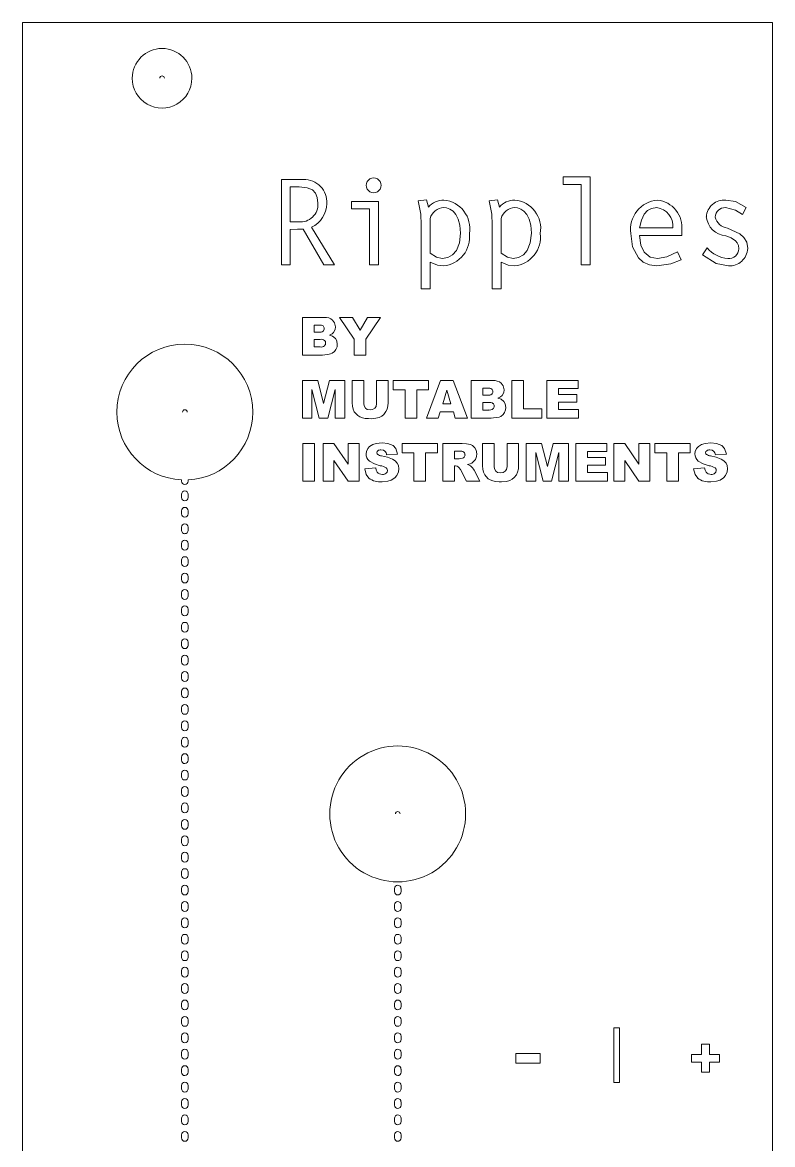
# Model space of a CAD drawing. Header units: millimetres. Extents: x 85 to 125, y -208 to -80.
# Drawn here: x 84.8 to 125.1, y -140.1 to -79.8 of the extents above; entities that cross this region are included whole.
import ezdxf

# ---------------------------------------------------------------- set-up
doc = ezdxf.new("R2010")
doc.units = ezdxf.units.MM

msp = doc.modelspace()

# ---------------------------------------------------------------- linework, layer by layer
at = {"color": 7, "linetype": 'Continuous', "lineweight": 15}
for p, q in [((84.806, -79.826), (84.806, -208.329)), ((125.107, -79.826), (84.806, -79.826)), ((125.107, -208.329), (125.107, -79.826)), ((99.908, -88.266), (98.721, -88.266)), ((98.721, -88.266), (98.721, -92.839)), ((115.307, -88.126), (113.865, -88.126)), ((113.865, -88.126), (113.865, -88.526)), ((113.865, -88.526), (114.831, -88.526)), ((114.831, -88.526), (114.831, -92.839)), ((115.307, -92.839), (115.307, -88.126)), ((99.197, -88.666), (99.197, -90.54)), ((99.667, -88.666), (99.197, -88.666)), ((103.928, -89.441), (102.486, -89.441)), ((102.486, -89.441), (102.486, -89.841)), ((103.928, -92.839), (103.928, -89.441)), ((106.518, -89.359), (106.067, -89.416)), ((106.62, -89.752), (106.518, -89.359)), ((110.328, -89.359), (109.878, -89.416)), ((110.43, -89.752), (110.328, -89.359)), ((123.486, -90.152), (123.695, -89.765)), ((102.486, -89.841), (103.451, -89.841)), ((103.451, -89.841), (103.451, -92.839)), ((106.709, -90.362), (106.709, -92.23)), ((110.519, -90.362), (110.519, -92.23)), ((99.197, -90.54), (99.648, -90.54)), ((99.197, -92.839), (99.197, -90.946)), ((99.883, -90.934), (100.995, -92.839)), ((101.572, -92.839), (100.34, -90.826)), ((106.232, -90.692), (106.232, -94.141)), ((110.043, -90.692), (110.043, -94.141)), ((117.961, -90.864), (119.752, -90.864)), ((120.229, -91.264), (120.229, -91.004)), ((117.967, -91.264), (120.229, -91.264)), ((120.197, -92.572), (119.993, -92.147)), ((121.599, -91.937), (121.339, -92.318)), ((106.709, -94.141), (106.709, -92.712)), ((110.519, -94.141), (110.519, -92.712)), ((98.721, -92.839), (99.197, -92.839)), ((100.995, -92.839), (101.572, -92.839)), ((103.451, -92.839), (103.928, -92.839)), ((114.831, -92.839), (115.307, -92.839)), ((106.232, -94.141), (106.709, -94.141)), ((110.043, -94.141), (110.519, -94.141)), ((101.024, -95.674), (99.855, -95.674)), ((99.855, -95.674), (99.855, -97.694)), ((102.539, -95.674), (101.845, -95.674)), ((101.845, -95.674), (102.632, -96.848)), ((102.945, -96.356), (102.539, -95.674)), ((103.353, -95.674), (102.945, -96.356)), ((103.258, -96.848), (104.043, -95.674)), ((104.043, -95.674), (103.353, -95.674)), ((100.485, -96.083), (100.485, -96.466)), ((100.761, -96.083), (100.485, -96.083)), ((100.485, -96.466), (100.756, -96.466)), ((100.485, -96.851), (100.485, -97.26)), ((100.802, -96.851), (100.485, -96.851)), ((102.632, -96.848), (102.632, -97.694)), ((103.258, -97.694), (103.258, -96.848)), ((100.485, -97.26), (100.803, -97.26)), ((99.855, -97.694), (100.933, -97.694)), ((102.632, -97.694), (103.258, -97.694)), ((100.668, -99.061), (99.847, -99.061)), ((99.847, -99.061), (99.847, -101.081)), ((100.985, -100.29), (100.668, -99.061)), ((101.299, -99.061), (100.985, -100.29)), ((102.119, -99.061), (101.299, -99.061)), ((102.119, -101.081), (102.119, -99.061)), ((103.142, -99.061), (102.519, -99.061)), ((102.519, -99.061), (102.519, -100.264)), ((103.142, -100.293), (103.142, -99.061)), ((104.455, -99.061), (103.832, -99.061)), ((103.832, -99.061), (103.832, -100.293)), ((104.455, -100.264), (104.455, -99.061)), ((106.624, -99.061), (104.727, -99.061)), ((104.727, -99.061), (104.727, -99.56)), ((107.272, -99.061), (106.512, -101.081)), ((106.624, -99.56), (106.624, -99.061)), ((107.952, -99.061), (107.272, -99.061)), ((108.712, -101.081), (107.952, -99.061)), ((110.08, -99.061), (108.912, -99.061)), ((108.912, -99.061), (108.912, -101.081)), ((111.73, -99.061), (111.105, -99.061)), ((111.105, -99.061), (111.105, -101.081)), ((111.73, -100.584), (111.73, -99.061)), ((114.659, -99.061), (112.986, -99.061)), ((112.986, -99.061), (112.986, -101.081)), ((114.659, -99.492), (114.659, -99.061)), ((100.358, -101.081), (100.358, -99.54)), ((100.358, -99.54), (100.751, -101.081)), ((101.214, -101.081), (101.608, -99.54)), ((101.608, -99.54), (101.608, -101.081)), ((104.727, -99.56), (105.363, -99.56)), ((105.363, -99.56), (105.363, -101.081)), ((105.987, -101.081), (105.987, -99.56)), ((105.987, -99.56), (106.624, -99.56)), ((107.604, -99.584), (107.384, -100.311)), ((107.827, -100.311), (107.604, -99.584)), ((109.541, -99.47), (109.541, -99.853)), ((109.817, -99.47), (109.541, -99.47)), ((109.541, -99.853), (109.813, -99.853)), ((113.612, -99.813), (113.612, -99.492)), ((113.612, -99.492), (114.659, -99.492)), ((114.584, -99.813), (113.612, -99.813)), ((114.584, -100.225), (114.584, -99.813)), ((107.384, -100.311), (107.827, -100.311)), ((109.541, -100.238), (109.541, -100.647)), ((109.858, -100.238), (109.541, -100.238)), ((109.541, -100.647), (109.86, -100.647)), ((112.704, -100.584), (111.73, -100.584)), ((112.704, -101.081), (112.704, -100.584)), ((113.612, -100.623), (113.612, -100.225)), ((113.612, -100.225), (114.584, -100.225)), ((114.69, -100.623), (113.612, -100.623)), ((114.69, -101.081), (114.69, -100.623)), ((99.847, -101.081), (100.358, -101.081)), ((100.751, -101.081), (101.214, -101.081)), ((101.608, -101.081), (102.119, -101.081)), ((105.363, -101.081), (105.987, -101.081)), ((106.512, -101.081), (107.15, -101.081)), ((107.15, -101.081), (107.248, -100.748)), ((107.248, -100.748), (107.957, -100.748)), ((107.957, -100.748), (108.058, -101.081)), ((108.058, -101.081), (108.712, -101.081)), ((108.912, -101.081), (109.989, -101.081)), ((111.105, -101.081), (112.704, -101.081)), ((112.986, -101.081), (114.69, -101.081)), ((100.504, -102.447), (99.879, -102.447)), ((99.879, -102.447), (99.879, -104.468)), ((100.504, -104.468), (100.504, -102.447)), ((101.539, -102.447), (100.956, -102.447)), ((100.956, -102.447), (100.956, -104.468)), ((102.3, -103.565), (101.539, -102.447)), ((102.888, -102.447), (102.3, -102.447)), ((102.3, -102.447), (102.3, -103.565)), ((102.888, -104.468), (102.888, -102.447)), ((107.097, -102.447), (105.199, -102.447)), ((105.199, -102.447), (105.199, -102.946)), ((107.097, -102.946), (107.097, -102.447)), ((108.428, -102.447), (107.387, -102.447)), ((107.387, -102.447), (107.387, -104.468)), ((110.15, -102.447), (109.528, -102.447)), ((109.528, -102.447), (109.528, -103.651)), ((110.15, -103.68), (110.15, -102.447)), ((111.464, -102.447), (110.841, -102.447)), ((110.841, -102.447), (110.841, -103.68)), ((111.464, -103.651), (111.464, -102.447)), ((112.691, -102.447), (111.87, -102.447)), ((111.87, -102.447), (111.87, -104.468)), ((113.008, -103.677), (112.691, -102.447)), ((113.322, -102.447), (113.008, -103.677)), ((114.143, -102.447), (113.322, -102.447)), ((114.143, -104.468), (114.143, -102.447)), ((116.212, -102.447), (114.539, -102.447)), ((114.539, -102.447), (114.539, -104.468)), ((116.212, -102.879), (116.212, -102.447)), ((117.166, -102.447), (116.583, -102.447)), ((116.583, -102.447), (116.583, -104.468)), ((117.927, -103.565), (117.166, -102.447)), ((118.515, -102.447), (117.927, -102.447)), ((117.927, -102.447), (117.927, -103.565)), ((118.515, -104.468), (118.515, -102.447)), ((120.685, -102.447), (118.788, -102.447)), ((118.788, -102.447), (118.788, -102.946)), ((120.685, -102.946), (120.685, -102.447)), ((104.372, -103.05), (104.961, -103.015)), ((105.199, -102.946), (105.836, -102.946)), ((105.836, -102.946), (105.836, -104.468)), ((106.46, -104.468), (106.46, -102.946)), ((106.46, -102.946), (107.097, -102.946)), ((108.289, -102.855), (108.014, -102.855)), ((108.014, -102.855), (108.014, -103.266)), ((112.381, -104.468), (112.381, -102.927)), ((112.381, -102.927), (112.775, -104.468)), ((113.238, -104.468), (113.631, -102.927)), ((113.631, -102.927), (113.631, -104.468)), ((115.165, -103.2), (115.165, -102.879)), ((115.165, -102.879), (116.212, -102.879)), ((118.788, -102.946), (119.425, -102.946)), ((119.425, -102.946), (119.425, -104.468)), ((120.049, -104.468), (120.049, -102.946)), ((120.049, -102.946), (120.685, -102.946)), ((122.037, -103.05), (122.626, -103.015)), ((101.543, -104.468), (101.543, -103.358)), ((101.543, -103.358), (102.3, -104.468)), ((108.014, -103.266), (108.278, -103.266)), ((108.014, -104.468), (108.014, -103.648)), ((108.014, -103.648), (108.07, -103.648)), ((116.137, -103.2), (115.165, -103.2)), ((115.165, -104.01), (115.165, -103.612)), ((115.165, -103.612), (116.137, -103.612)), ((116.137, -103.612), (116.137, -103.2)), ((117.17, -104.468), (117.17, -103.358)), ((117.17, -103.358), (117.927, -104.468)), ((103.788, -103.762), (103.194, -103.799)), ((108.336, -103.85), (108.669, -104.468)), ((109.375, -104.468), (109.072, -103.882)), ((116.243, -104.01), (115.165, -104.01)), ((116.243, -104.468), (116.243, -104.01)), ((121.453, -103.762), (120.859, -103.799)), ((93.356, -104.402), (93.356, -104.468)), ((93.709, -104.468), (93.709, -104.402)), ((99.879, -104.468), (100.504, -104.468)), ((100.956, -104.468), (101.543, -104.468)), ((102.3, -104.468), (102.888, -104.468)), ((105.836, -104.468), (106.46, -104.468)), ((107.387, -104.468), (108.014, -104.468)), ((108.669, -104.468), (109.375, -104.468)), ((111.87, -104.468), (112.381, -104.468)), ((112.775, -104.468), (113.238, -104.468)), ((113.631, -104.468), (114.143, -104.468)), ((114.539, -104.468), (116.243, -104.468)), ((116.583, -104.468), (117.17, -104.468)), ((117.927, -104.468), (118.515, -104.468)), ((119.425, -104.468), (120.049, -104.468)), ((93.356, -105.174), (93.356, -105.35)), ((93.709, -105.35), (93.709, -105.174)), ((93.356, -106.056), (93.356, -106.232)), ((93.709, -106.232), (93.709, -106.056)), ((93.356, -106.938), (93.356, -107.114)), ((93.709, -107.114), (93.709, -106.938)), ((93.356, -107.82), (93.356, -107.997)), ((93.709, -107.997), (93.709, -107.82)), ((93.356, -108.702), (93.356, -108.879)), ((93.709, -108.879), (93.709, -108.702)), ((93.356, -109.585), (93.356, -109.761)), ((93.709, -109.761), (93.709, -109.585)), ((93.356, -110.467), (93.356, -110.643)), ((93.709, -110.643), (93.709, -110.467)), ((93.356, -111.349), (93.356, -111.526)), ((93.709, -111.526), (93.709, -111.349)), ((93.356, -112.231), (93.356, -112.408)), ((93.709, -112.408), (93.709, -112.231)), ((93.356, -113.114), (93.356, -113.29)), ((93.709, -113.29), (93.709, -113.114)), ((93.356, -113.996), (93.356, -114.172)), ((93.709, -114.172), (93.709, -113.996)), ((93.356, -114.878), (93.356, -115.054)), ((93.709, -115.054), (93.709, -114.878)), ((93.356, -115.76), (93.356, -115.937)), ((93.709, -115.937), (93.709, -115.76)), ((93.356, -116.642), (93.356, -116.819)), ((93.709, -116.819), (93.709, -116.642)), ((93.356, -117.524), (93.356, -117.701)), ((93.709, -117.701), (93.709, -117.524)), ((93.356, -118.407), (93.356, -118.583)), ((93.709, -118.583), (93.709, -118.407)), ((93.356, -119.289), (93.356, -119.465)), ((93.709, -119.465), (93.709, -119.289)), ((93.356, -120.171), (93.356, -120.348)), ((93.709, -120.348), (93.709, -120.171)), ((93.356, -121.053), (93.356, -121.23)), ((93.709, -121.23), (93.709, -121.053)), ((93.356, -121.936), (93.356, -122.112)), ((93.709, -122.112), (93.709, -121.936)), ((93.356, -122.818), (93.356, -122.994)), ((93.709, -122.994), (93.709, -122.818)), ((93.356, -123.7), (93.356, -123.876)), ((93.709, -123.876), (93.709, -123.7)), ((93.356, -124.582), (93.356, -124.759)), ((93.709, -124.759), (93.709, -124.582)), ((93.356, -125.464), (93.356, -125.641)), ((93.709, -125.641), (93.709, -125.464)), ((93.356, -126.347), (93.356, -126.523)), ((93.709, -126.523), (93.709, -126.347)), ((104.792, -126.347), (104.792, -126.523)), ((105.145, -126.523), (105.145, -126.347)), ((93.356, -127.229), (93.356, -127.405)), ((93.709, -127.405), (93.709, -127.229)), ((104.792, -127.229), (104.792, -127.405)), ((105.145, -127.405), (105.145, -127.229)), ((93.356, -128.111), (93.356, -128.287)), ((93.709, -128.287), (93.709, -128.111)), ((104.792, -128.111), (104.792, -128.287)), ((105.145, -128.287), (105.145, -128.111)), ((93.356, -128.993), (93.356, -129.17)), ((93.709, -129.17), (93.709, -128.993)), ((104.792, -128.993), (104.792, -129.17)), ((105.145, -129.17), (105.145, -128.993)), ((93.356, -129.875), (93.356, -130.052)), ((93.709, -130.052), (93.709, -129.875)), ((104.792, -129.875), (104.792, -130.052)), ((105.145, -130.052), (105.145, -129.875)), ((93.356, -130.758), (93.356, -130.934)), ((93.709, -130.934), (93.709, -130.758)), ((104.792, -130.758), (104.792, -130.934)), ((105.145, -130.934), (105.145, -130.758)), ((93.356, -131.64), (93.356, -131.816)), ((93.709, -131.816), (93.709, -131.64)), ((104.792, -131.64), (104.792, -131.816)), ((105.145, -131.816), (105.145, -131.64)), ((93.356, -132.522), (93.356, -132.699)), ((93.709, -132.699), (93.709, -132.522)), ((104.792, -132.522), (104.792, -132.699)), ((105.145, -132.699), (105.145, -132.522)), ((93.356, -133.404), (93.356, -133.581)), ((93.709, -133.581), (93.709, -133.404)), ((104.792, -133.404), (104.792, -133.581)), ((105.145, -133.581), (105.145, -133.404)), ((93.356, -134.287), (93.356, -134.463)), ((93.709, -134.463), (93.709, -134.287)), ((104.792, -134.287), (104.792, -134.463)), ((105.145, -134.463), (105.145, -134.287)), ((116.887, -133.847), (116.587, -133.847)), ((116.587, -133.847), (116.587, -136.784)), ((116.887, -136.784), (116.887, -133.847)), ((121.712, -134.722), (121.298, -134.722)), ((121.298, -134.722), (121.298, -135.265)), ((121.712, -135.265), (121.712, -134.722)), ((93.356, -135.169), (93.356, -135.345)), ((93.709, -135.345), (93.709, -135.169)), ((104.792, -135.169), (104.792, -135.345)), ((105.145, -135.345), (105.145, -135.169)), ((112.625, -135.216), (111.317, -135.216)), ((111.317, -135.216), (111.317, -135.729)), ((112.625, -135.729), (112.625, -135.216)), ((121.298, -135.265), (120.751, -135.265)), ((120.751, -135.265), (120.751, -135.679)), ((122.255, -135.265), (121.712, -135.265)), ((122.255, -135.679), (122.255, -135.265)), ((93.356, -136.051), (93.356, -136.227)), ((93.709, -136.227), (93.709, -136.051)), ((104.792, -136.051), (104.792, -136.227)), ((105.145, -136.227), (105.145, -136.051)), ((111.317, -135.729), (112.625, -135.729)), ((120.751, -135.679), (121.298, -135.679)), ((121.298, -135.679), (121.298, -136.223)), ((121.298, -136.223), (121.712, -136.223)), ((121.712, -136.223), (121.712, -135.679)), ((121.712, -135.679), (122.255, -135.679)), ((116.587, -136.784), (116.887, -136.784)), ((93.356, -136.933), (93.356, -137.11)), ((93.709, -137.11), (93.709, -136.933)), ((104.792, -136.933), (104.792, -137.11)), ((105.145, -137.11), (105.145, -136.933)), ((93.356, -137.815), (93.356, -137.992)), ((93.709, -137.992), (93.709, -137.815)), ((104.792, -137.815), (104.792, -137.992)), ((105.145, -137.992), (105.145, -137.815)), ((93.356, -138.697), (93.356, -138.874)), ((93.709, -138.874), (93.709, -138.697)), ((104.792, -138.697), (104.792, -138.874)), ((105.145, -138.874), (105.145, -138.697)), ((93.356, -139.58), (93.356, -139.756)), ((93.709, -139.756), (93.709, -139.58)), ((104.792, -139.58), (104.792, -139.756)), ((105.145, -139.756), (105.145, -139.58))]:
    msp.add_line(p, q, dxfattribs=at)
at = {"color": 7, "linetype": 'Continuous', "lineweight": 15, "flags": 128}
for points in [[(100.677, -89.536), (100.649, -89.231), (100.558, -88.995), (100.394, -88.825), (100.096, -88.705), (99.667, -88.666)], [(106.067, -89.416), (106.21, -90.124), (106.232, -90.692)], [(108.341, -91.143), (108.309, -90.725), (108.223, -90.397), (108.096, -90.149), (107.942, -89.973), (107.768, -89.853), (107.597, -89.79), (107.446, -89.771)], [(109.878, -89.416), (110.02, -90.124), (110.043, -90.692)], [(112.151, -91.143), (112.119, -90.725), (112.033, -90.397), (111.906, -90.149), (111.752, -89.973), (111.578, -89.853), (111.408, -89.79), (111.256, -89.771)], [(118.882, -89.771), (118.611, -89.813), (118.391, -89.935), (118.218, -90.131), (118.066, -90.453), (117.961, -90.864)], [(122.578, -89.771), (123.114, -89.917), (123.486, -90.152)], [(123.695, -89.765), (123.114, -89.454), (122.596, -89.371)], [(99.197, -90.946), (99.581, -90.939), (99.883, -90.934)], [(123.772, -91.969), (123.717, -91.636), (123.568, -91.381), (123.348, -91.187), (122.679, -90.877)], [(107.357, -92.509), (107.654, -92.459), (107.912, -92.311), (108.119, -92.069), (108.283, -91.667), (108.341, -91.143)], [(111.167, -92.509), (111.464, -92.459), (111.722, -92.311), (111.929, -92.069), (112.093, -91.667), (112.151, -91.143)], [(117.491, -91.162), (117.589, -91.881), (117.903, -92.479), (118.162, -92.708), (118.491, -92.856), (118.895, -92.909)], [(118.933, -92.509), (118.525, -92.429), (118.205, -92.162), (118.038, -91.793), (117.967, -91.264)], [(122.59, -91.29), (122.877, -91.406), (123.119, -91.561), (123.212, -91.672), (123.273, -91.812), (123.295, -91.988)], [(106.709, -92.23), (107.055, -92.444), (107.357, -92.509)], [(110.519, -92.23), (110.866, -92.444), (111.167, -92.509)], [(119.993, -92.147), (119.422, -92.422), (118.933, -92.509)], [(106.709, -92.712), (107.099, -92.87), (107.433, -92.909)], [(110.519, -92.712), (110.909, -92.87), (111.243, -92.909)], [(118.895, -92.909), (119.639, -92.79), (120.197, -92.572)], [(121.339, -92.318), (122.072, -92.776), (122.736, -92.909)], [(101.629, -96.177), (101.58, -95.959), (101.472, -95.819)], [(101.517, -96.484), (101.607, -96.325), (101.629, -96.177)], [(101.299, -96.619), (101.438, -96.553), (101.517, -96.484)], [(101.62, -96.799), (101.469, -96.68), (101.299, -96.619)], [(101.722, -97.12), (101.69, -96.924), (101.62, -96.799)], [(101.213, -97.667), (101.365, -97.636), (101.45, -97.601)], [(101.45, -97.601), (101.575, -97.502), (101.649, -97.402)], [(101.649, -97.402), (101.708, -97.252), (101.722, -97.12)], [(100.933, -97.694), (101.055, -97.686), (101.213, -97.667)], [(110.685, -99.564), (110.636, -99.346), (110.529, -99.205)], [(110.356, -100.006), (110.495, -99.939), (110.573, -99.871)], [(110.676, -100.186), (110.525, -100.067), (110.356, -100.006)], [(110.573, -99.871), (110.663, -99.712), (110.685, -99.564)], [(102.519, -100.264), (102.537, -100.445), (102.577, -100.606)], [(102.577, -100.606), (102.636, -100.738), (102.71, -100.839)], [(103.233, -100.551), (103.16, -100.424), (103.142, -100.293)], [(103.488, -100.644), (103.328, -100.615), (103.233, -100.551)], [(103.741, -100.553), (103.616, -100.626), (103.488, -100.644)], [(103.832, -100.293), (103.803, -100.457), (103.741, -100.553)], [(104.224, -100.881), (104.338, -100.735), (104.399, -100.602)], [(104.399, -100.602), (104.444, -100.418), (104.455, -100.264)], [(110.779, -100.506), (110.747, -100.311), (110.676, -100.186)], [(110.706, -100.789), (110.765, -100.638), (110.779, -100.506)], [(102.71, -100.839), (102.825, -100.949), (102.924, -101.013)], [(102.924, -101.013), (103.073, -101.069), (103.216, -101.095)], [(103.216, -101.095), (103.402, -101.111), (103.537, -101.115)], [(103.537, -101.115), (103.8, -101.094), (103.974, -101.048)], [(103.974, -101.048), (104.117, -100.972), (104.224, -100.881)], [(109.989, -101.081), (110.111, -101.072), (110.269, -101.053)], [(110.269, -101.053), (110.421, -101.023), (110.506, -100.987)], [(110.506, -100.987), (110.631, -100.889), (110.706, -100.789)], [(104.129, -102.413), (103.817, -102.438), (103.632, -102.492)], [(104.719, -102.557), (104.434, -102.441), (104.129, -102.413)], [(108.87, -102.497), (108.656, -102.457), (108.428, -102.447)], [(121.793, -102.413), (121.482, -102.438), (121.297, -102.492)], [(122.384, -102.557), (122.099, -102.441), (121.793, -102.413)], [(103.36, -102.71), (103.287, -102.87), (103.27, -103.004)], [(103.632, -102.492), (103.457, -102.6), (103.36, -102.71)], [(104.067, -102.789), (104.197, -102.809), (104.274, -102.851)], [(104.961, -103.015), (104.866, -102.717), (104.719, -102.557)], [(108.544, -103.175), (108.576, -103.113), (108.584, -103.058)], [(109.117, -102.681), (108.993, -102.557), (108.87, -102.497)], [(109.211, -103.008), (109.181, -102.811), (109.117, -102.681)], [(109.139, -103.298), (109.197, -103.147), (109.211, -103.008)], [(121.025, -102.71), (120.952, -102.87), (120.935, -103.004)], [(121.297, -102.492), (121.122, -102.6), (121.025, -102.71)], [(121.731, -102.789), (121.862, -102.809), (121.939, -102.851)], [(122.626, -103.015), (122.531, -102.717), (122.384, -102.557)], [(103.446, -103.394), (103.716, -103.547), (104.032, -103.639)], [(104.689, -103.287), (104.418, -103.187), (104.102, -103.109)], [(104.946, -103.511), (104.826, -103.375), (104.689, -103.287)], [(105.027, -103.81), (105.002, -103.635), (104.946, -103.511)], [(108.07, -103.648), (108.16, -103.662), (108.223, -103.695)], [(108.278, -103.266), (108.351, -103.257), (108.443, -103.238)], [(108.443, -103.238), (108.505, -103.212), (108.544, -103.175)], [(108.722, -103.576), (108.86, -103.535), (108.942, -103.496)], [(108.885, -103.651), (108.809, -103.609), (108.722, -103.576)], [(108.985, -103.757), (108.921, -103.683), (108.885, -103.651)], [(108.942, -103.496), (109.065, -103.397), (109.139, -103.298)], [(109.528, -103.651), (109.546, -103.831), (109.585, -103.993)], [(110.242, -103.938), (110.168, -103.811), (110.15, -103.68)], [(110.841, -103.68), (110.812, -103.844), (110.749, -103.939)], [(111.408, -103.989), (111.453, -103.805), (111.464, -103.651)], [(121.111, -103.394), (121.381, -103.547), (121.697, -103.639)], [(122.354, -103.287), (122.082, -103.187), (121.767, -103.109)], [(122.611, -103.511), (122.491, -103.375), (122.354, -103.287)], [(122.692, -103.81), (122.667, -103.635), (122.611, -103.511)], [(103.194, -103.799), (103.278, -104.108), (103.419, -104.304)], [(103.867, -103.983), (103.813, -103.876), (103.788, -103.762)], [(104.421, -103.897), (104.398, -103.984), (104.348, -104.043)], [(104.352, -103.757), (104.407, -103.831), (104.421, -103.897)], [(104.619, -104.417), (104.808, -104.298), (104.92, -104.169)], [(104.92, -104.169), (105.006, -103.975), (105.027, -103.81)], [(109.072, -103.882), (109.034, -103.821), (108.985, -103.757)], [(109.585, -103.993), (109.645, -104.125), (109.718, -104.225)], [(109.718, -104.225), (109.833, -104.336), (109.933, -104.399)], [(110.496, -104.031), (110.336, -104.002), (110.242, -103.938)], [(110.749, -103.939), (110.625, -104.013), (110.496, -104.031)], [(110.983, -104.435), (111.126, -104.358), (111.233, -104.267)], [(111.233, -104.267), (111.346, -104.121), (111.408, -103.989)], [(120.859, -103.799), (120.942, -104.108), (121.084, -104.304)], [(121.532, -103.983), (121.478, -103.876), (121.453, -103.762)], [(122.086, -103.897), (122.063, -103.984), (122.013, -104.043)], [(122.017, -103.757), (122.072, -103.831), (122.086, -103.897)], [(122.284, -104.417), (122.473, -104.298), (122.584, -104.169)], [(122.584, -104.169), (122.671, -103.975), (122.692, -103.81)], [(104.133, -104.502), (104.43, -104.476), (104.619, -104.417)], [(109.933, -104.399), (110.082, -104.455), (110.224, -104.481)], [(110.224, -104.481), (110.411, -104.498), (110.546, -104.502)], [(110.546, -104.502), (110.808, -104.481), (110.983, -104.435)], [(121.798, -104.502), (122.095, -104.476), (122.284, -104.417)]]:
    msp.add_lwpolyline(points, dxfattribs=at)
at = {"color": 7, "linetype": 'Continuous', "lineweight": 15}
for centre, radius, start, end in [((92.306, -82.826), 1.6, 0.00039, 179.99961), ((92.306, -82.826), 1.6, 179.99607, 0.00393), ((92.306, -82.826), 0.125, 360, 180), ((99.945, -89.477), 1.211, 355.96974, 91.73889), ((103.674, -88.575), 0.4, 359.67455, 180.32545), ((103.674, -88.579), 0.4, 179.68064, 0.31936), ((99.744, -89.609), 0.936, 264.08718, 4.47565), ((99.757, -89.557), 1.396, 294.68217, 359.81739), ((107.433, -90.428), 1.057, 88.96945, 140.26297), ((107.49, -90.581), 0.811, 93.11389, 164.32975), ((107.306, -90.898), 1.534, 350.09267, 84.54974), ((111.243, -90.428), 1.057, 88.95925, 140.27318), ((111.3, -90.581), 0.811, 93.13284, 164.33695), ((111.116, -90.898), 1.534, 350.09267, 84.54974), ((119.052, -90.942), 1.577, 94.79711, 188.02586), ((118.763, -90.759), 0.995, 353.96669, 83.10575), ((118.775, -90.828), 1.464, 353.10545, 84.32026), ((122.514, -90.335), 0.967, 85.08273, 175.95835), ((122.559, -90.306), 0.535, 88.06354, 177.85026), ((122.696, -90.14), 1.154, 186.31186, 264.74941), ((122.793, -90.093), 0.792, 194.10024, 261.72894), ((107.269, -91.357), 1.561, 276.02601, 7.17161), ((111.079, -91.357), 1.561, 276.03124, 7.16639), ((122.85, -90.874), 1.642, 220.37504, 264.91986), ((122.758, -91.974), 0.538, 264.33037, 358.5037), ((122.785, -91.923), 0.987, 267.14856, 357.33995), ((101.071, -96.295), 0.623, 49.88992, 94.35269), ((100.796, -96.19), 0.279, 261.86657, 305.93155), ((100.794, -96.374), 0.293, 55.49647, 96.52436), ((100.841, -96.263), 0.176, 357.46047, 47.61643), ((100.836, -96.284), 0.181, 312.9819, 4.07222), ((100.841, -97.196), 0.348, 56.83036, 96.4777), ((100.917, -97.044), 0.18, 358.33984, 50.54807), ((100.905, -97.058), 0.192, 310.89847, 2.51843), ((93.533, -100.756), 3.65, 0.00172, 179.99828), ((100.845, -96.947), 0.316, 262.36824, 305.86759), ((110.127, -99.683), 0.624, 49.9143, 94.32831), ((109.852, -99.577), 0.279, 261.89047, 305.90766), ((109.85, -99.761), 0.293, 55.50761, 96.51321), ((109.898, -99.649), 0.176, 357.38914, 47.68776), ((109.893, -99.671), 0.181, 312.88969, 4.16444), ((93.533, -100.756), 0.125, 360, 180), ((109.897, -100.584), 0.348, 56.87447, 96.4336), ((109.902, -100.333), 0.316, 262.36824, 305.86759), ((109.961, -100.445), 0.192, 310.89847, 2.51843), ((109.974, -100.431), 0.179, 358.27263, 50.61528), ((93.53, -100.759), 3.647, 179.95579, 267.27299), ((93.536, -100.759), 3.647, 272.72252, 0.04567), ((103.766, -103.015), 0.497, 178.80836, 229.86581), ((103.988, -102.947), 0.141, 127.51413, 180.20248), ((103.962, -102.943), 0.115, 182.38906, 232.90289), ((104.135, -102.685), 0.425, 235.29979, 265.5837), ((104.046, -103.031), 0.243, 85.16277, 126.28239), ((104.065, -103.079), 0.309, 5.36701, 47.44434), ((108.332, -103.207), 0.354, 57.63307, 97.0223), ((108.394, -103.048), 0.189, 357.03601, 47.82998), ((121.431, -103.015), 0.497, 178.80836, 229.86581), ((121.653, -102.947), 0.141, 127.51413, 180.20248), ((121.627, -102.943), 0.115, 182.38906, 232.90289), ((121.8, -102.685), 0.425, 235.29979, 265.5837), ((121.711, -103.031), 0.243, 85.16277, 126.28239), ((121.73, -103.079), 0.309, 5.36701, 47.44434), ((103.969, -104.306), 0.669, 55.13901, 84.61741), ((121.634, -104.306), 0.669, 55.13901, 84.61741), ((104.126, -103.77), 0.335, 219.28988, 272.73199), ((104.165, -103.809), 0.298, 265.70936, 308.14566), ((107.927, -104.028), 0.445, 23.48232, 48.45174), ((121.791, -103.77), 0.335, 219.28988, 272.73199), ((121.829, -103.809), 0.298, 265.70936, 308.14566), ((93.532, -104.468), 0.176, 179.94243, 270.05757), ((93.533, -104.468), 0.176, 269.92166, 0.02108), ((104.012, -103.552), 0.958, 231.7152, 277.21376), ((121.677, -103.552), 0.958, 231.7152, 277.21376), ((93.532, -105.173), 0.176, 89.94226, 180.05774), ((93.533, -105.35), 0.176, 179.92774, 270.01499), ((93.533, -105.174), 0.176, 359.98421, 90.07305), ((93.533, -105.35), 0.176, 269.9695, 0.03051), ((93.532, -106.056), 0.176, 89.94226, 180.05774), ((93.533, -106.056), 0.176, 359.98421, 90.07305), ((93.532, -106.232), 0.176, 179.94835, 270.05165), ((93.533, -106.232), 0.176, 269.92774, 0.01499), ((93.532, -106.938), 0.176, 89.94835, 180.05165), ((93.533, -107.115), 0.176, 179.92774, 270.01499), ((93.533, -106.938), 0.176, 359.99013, 90.06713), ((93.533, -107.114), 0.176, 269.9695, 0.03051), ((93.532, -107.82), 0.176, 89.96581, 180.09146), ((93.533, -107.82), 0.176, 359.94584, 90.05416), ((93.532, -107.997), 0.176, 179.94243, 270.05757), ((93.533, -107.997), 0.176, 269.92166, 0.02108), ((93.532, -108.702), 0.176, 89.94226, 180.05774), ((93.532, -108.879), 0.176, 179.89817, 270.04457), ((93.533, -108.702), 0.176, 359.98421, 90.07305), ((93.533, -108.879), 0.176, 269.93909, 0.06091), ((93.532, -109.584), 0.176, 89.95973, 180.09754), ((93.533, -109.585), 0.176, 359.93992, 90.06008), ((93.532, -109.761), 0.176, 179.94243, 270.05757), ((93.532, -110.467), 0.176, 89.94226, 180.05774), ((93.533, -109.761), 0.176, 269.92166, 0.02108), ((93.533, -110.467), 0.176, 359.98421, 90.07305), ((93.532, -110.644), 0.176, 179.90408, 270.03865), ((93.533, -110.643), 0.176, 269.94517, 0.05483), ((93.533, -111.349), 0.176, 89.99013, 180.06714), ((93.533, -111.349), 0.176, 359.96949, 90.0305), ((93.532, -111.526), 0.176, 179.94835, 270.05165), ((93.532, -112.231), 0.176, 89.94835, 180.05165), ((93.533, -111.526), 0.176, 269.92774, 0.01499), ((93.533, -112.231), 0.176, 359.99013, 90.06713), ((93.532, -112.408), 0.176, 179.94243, 270.05757), ((93.533, -112.408), 0.176, 269.92166, 0.02108), ((93.533, -113.113), 0.176, 89.99621, 180.06105), ((93.532, -113.29), 0.176, 179.94243, 270.05757), ((93.533, -113.113), 0.176, 359.97541, 90.02459), ((93.533, -113.29), 0.176, 269.92166, 0.02108), ((93.532, -113.995), 0.176, 89.94226, 180.05774), ((93.533, -113.996), 0.176, 359.98421, 90.07305), ((93.532, -114.172), 0.176, 179.94243, 270.05757), ((93.533, -114.172), 0.176, 269.92166, 0.02108), ((93.532, -114.878), 0.176, 89.94226, 180.05774), ((93.532, -115.054), 0.176, 179.94243, 270.05757), ((93.533, -114.878), 0.176, 359.98421, 90.07305), ((93.533, -115.054), 0.176, 269.92166, 0.02108), ((93.532, -115.76), 0.176, 89.94226, 180.05774), ((93.533, -115.76), 0.176, 359.98421, 90.07305), ((93.532, -115.937), 0.176, 179.94835, 270.05165), ((93.533, -115.937), 0.176, 269.92774, 0.01499), ((93.532, -116.642), 0.176, 89.94835, 180.05165), ((93.533, -116.819), 0.176, 179.92774, 270.01499), ((93.533, -116.642), 0.176, 359.99013, 90.06713), ((93.533, -116.819), 0.176, 269.9695, 0.03051), ((93.532, -117.524), 0.176, 89.94835, 180.05165), ((93.533, -117.524), 0.176, 359.99013, 90.06713), ((93.532, -117.701), 0.176, 179.94243, 270.05757), ((93.533, -117.701), 0.176, 269.92166, 0.02108), ((93.532, -118.407), 0.176, 89.94226, 180.05774), ((93.533, -118.583), 0.176, 179.92774, 270.01499), ((93.533, -118.407), 0.176, 359.98421, 90.07305), ((93.533, -118.583), 0.176, 269.9695, 0.03051), ((104.968, -122.347), 3.65, 359.99768, 180.00232), ((93.532, -119.289), 0.176, 89.95973, 180.09754), ((93.533, -119.289), 0.176, 359.93992, 90.06008), ((93.532, -119.466), 0.176, 179.94243, 270.05757), ((93.533, -119.465), 0.176, 269.92166, 0.02108), ((93.532, -120.171), 0.176, 89.94226, 180.05774), ((93.532, -120.348), 0.176, 179.90408, 270.03865), ((93.533, -120.171), 0.176, 359.98421, 90.07305), ((93.533, -120.348), 0.176, 269.94517, 0.05483), ((93.532, -121.053), 0.176, 89.95973, 180.09754), ((93.533, -121.053), 0.176, 359.93992, 90.06008), ((93.532, -121.23), 0.176, 179.94835, 270.05165), ((93.532, -121.935), 0.176, 89.94835, 180.05165), ((93.533, -121.23), 0.176, 269.92774, 0.01499), ((93.533, -121.935), 0.176, 359.99013, 90.06713), ((93.532, -122.112), 0.176, 179.89817, 270.04457), ((93.533, -122.112), 0.176, 269.93909, 0.06091), ((104.968, -122.347), 3.65, 179.99856, 0.00144), ((104.968, -122.347), 0.125, 360, 180), ((93.532, -122.818), 0.176, 89.96581, 180.09146), ((93.533, -122.818), 0.176, 359.94584, 90.05416), ((93.532, -122.994), 0.176, 179.94243, 270.05757), ((93.532, -123.7), 0.176, 89.94226, 180.05774), ((93.533, -122.994), 0.176, 269.92166, 0.02108), ((93.533, -123.7), 0.176, 359.98421, 90.07305), ((93.532, -123.877), 0.176, 179.89817, 270.04457), ((93.533, -123.877), 0.176, 269.93909, 0.06091), ((93.533, -124.582), 0.176, 89.99013, 180.06714), ((93.532, -124.759), 0.176, 179.94243, 270.05757), ((93.533, -124.582), 0.176, 359.96949, 90.0305), ((93.533, -124.759), 0.176, 269.92166, 0.02108), ((93.532, -125.464), 0.176, 89.94226, 180.05774), ((93.533, -125.464), 0.176, 359.98421, 90.07305), ((93.532, -125.641), 0.176, 179.94835, 270.05165), ((93.533, -125.641), 0.176, 269.92774, 0.01499), ((93.533, -126.346), 0.176, 89.98664, 180.05918), ((93.532, -126.523), 0.176, 179.94243, 270.05757), ((93.533, -126.347), 0.176, 359.97835, 90.0331), ((93.533, -126.523), 0.176, 269.92166, 0.02108), ((104.968, -126.346), 0.176, 89.9015, 180.04128), ((104.968, -126.523), 0.176, 179.96826, 270.13478), ((104.968, -126.346), 0.176, 359.93051, 90.02367), ((104.969, -126.523), 0.176, 269.93635, 0.06366), ((93.532, -127.229), 0.176, 89.94835, 180.05165), ((93.533, -127.229), 0.176, 359.99013, 90.06713), ((104.968, -127.229), 0.176, 89.86326, 180.03371), ((104.969, -127.229), 0.176, 359.94226, 90.05774), ((93.532, -127.405), 0.176, 179.94243, 270.05757), ((93.533, -127.405), 0.176, 269.92166, 0.02108), ((104.968, -127.405), 0.176, 179.96826, 270.13478), ((104.969, -127.406), 0.176, 269.93635, 0.06366), ((93.532, -128.111), 0.176, 89.94226, 180.05774), ((93.532, -128.288), 0.176, 179.94243, 270.05757), ((93.533, -128.111), 0.176, 359.98421, 90.07305), ((93.533, -128.287), 0.176, 269.92166, 0.02108), ((104.968, -128.111), 0.176, 89.85718, 180.03978), ((104.968, -128.288), 0.176, 179.96826, 270.13478), ((104.969, -128.111), 0.176, 359.93634, 90.06365), ((104.969, -128.288), 0.176, 269.93635, 0.06366), ((93.532, -128.993), 0.176, 89.94226, 180.05774), ((93.533, -128.993), 0.176, 359.98421, 90.07305), ((104.968, -128.993), 0.176, 89.85718, 180.03978), ((104.969, -128.993), 0.176, 359.93634, 90.06365), ((93.532, -129.17), 0.176, 179.94243, 270.05757), ((93.533, -129.17), 0.176, 269.92166, 0.02108), ((104.968, -129.17), 0.176, 179.96826, 270.13478), ((104.969, -129.17), 0.176, 269.93635, 0.06366), ((93.532, -129.875), 0.176, 89.94226, 180.05774), ((93.533, -130.052), 0.176, 179.93366, 270.00907), ((93.533, -129.875), 0.176, 359.98421, 90.07305), ((93.533, -130.052), 0.176, 269.97558, 0.02442), ((104.968, -129.875), 0.176, 89.85718, 180.03978), ((104.968, -130.052), 0.176, 179.95942, 270.08635), ((104.969, -129.875), 0.176, 359.93634, 90.06365), ((104.968, -130.052), 0.176, 269.9903, 0.06697), ((93.532, -130.757), 0.176, 89.94226, 180.05774), ((93.533, -130.758), 0.176, 359.98421, 90.07305), ((104.968, -130.757), 0.176, 89.85718, 180.03978), ((104.969, -130.757), 0.176, 359.93634, 90.06365), ((93.532, -130.934), 0.176, 179.94835, 270.05165), ((93.533, -130.934), 0.176, 269.92774, 0.01499), ((104.968, -130.934), 0.176, 179.97417, 270.12886), ((104.969, -130.934), 0.176, 269.94243, 0.05757), ((93.532, -131.64), 0.176, 89.94835, 180.05165), ((93.533, -131.816), 0.176, 179.92774, 270.01499), ((93.533, -131.64), 0.176, 359.99013, 90.06713), ((93.533, -131.816), 0.176, 269.9695, 0.03051), ((104.968, -131.64), 0.176, 89.86326, 180.03371), ((104.968, -131.816), 0.176, 179.95351, 270.09226), ((104.969, -131.64), 0.176, 359.94226, 90.05774), ((104.968, -131.816), 0.176, 269.98422, 0.07305), ((93.532, -132.522), 0.176, 89.96581, 180.09146), ((93.533, -132.522), 0.176, 359.94584, 90.05416), ((104.968, -132.522), 0.176, 89.88069, 180.07354), ((104.969, -132.522), 0.176, 359.898, 90.04473), ((93.532, -132.699), 0.176, 179.94243, 270.05757), ((93.533, -132.699), 0.176, 269.92166, 0.02108), ((104.968, -132.699), 0.176, 179.96826, 270.13478), ((104.969, -132.699), 0.176, 269.93635, 0.06366), ((93.532, -133.404), 0.176, 89.94226, 180.05774), ((93.532, -133.581), 0.176, 179.89817, 270.04457), ((93.533, -133.404), 0.176, 359.98421, 90.07305), ((93.533, -133.581), 0.176, 269.93909, 0.06091), ((104.968, -133.404), 0.176, 89.85718, 180.03978), ((104.968, -133.581), 0.176, 179.92397, 270.1218), ((104.969, -133.404), 0.176, 359.93634, 90.06365), ((104.969, -133.581), 0.176, 269.95382, 0.10345), ((93.532, -134.286), 0.176, 89.95973, 180.09754), ((93.533, -134.286), 0.176, 359.93992, 90.06008), ((104.968, -134.286), 0.176, 89.87462, 180.07961), ((104.969, -134.286), 0.176, 359.89208, 90.05065), ((93.532, -134.463), 0.176, 179.94243, 270.05757), ((93.532, -135.168), 0.176, 89.94226, 180.05774), ((93.533, -134.463), 0.176, 269.92166, 0.02108), ((93.533, -135.169), 0.176, 359.98421, 90.07305), ((104.968, -134.463), 0.176, 179.96826, 270.13478), ((104.968, -135.169), 0.176, 89.85718, 180.03978), ((104.969, -134.463), 0.176, 269.93635, 0.06366), ((104.969, -135.168), 0.176, 359.93634, 90.06365), ((93.532, -135.345), 0.176, 179.90408, 270.03865), ((93.533, -135.345), 0.176, 269.94517, 0.05483), ((104.968, -135.345), 0.176, 179.92988, 270.11589), ((104.969, -135.345), 0.176, 269.9599, 0.09737), ((93.533, -136.051), 0.176, 89.99013, 180.06714), ((93.532, -136.228), 0.176, 179.94835, 270.05165), ((93.533, -136.051), 0.176, 359.96949, 90.0305), ((93.533, -136.227), 0.176, 269.92774, 0.01499), ((104.968, -136.051), 0.176, 89.90499, 180.04924), ((104.968, -136.227), 0.176, 179.97417, 270.12886), ((104.968, -136.051), 0.176, 359.92166, 90.02108), ((104.969, -136.228), 0.176, 269.94243, 0.05757), ((93.532, -136.933), 0.176, 89.94835, 180.05165), ((93.533, -136.933), 0.176, 359.99013, 90.06713), ((104.968, -136.933), 0.176, 89.86326, 180.03371), ((104.969, -136.933), 0.176, 359.94226, 90.05774), ((93.532, -137.11), 0.176, 179.94243, 270.05757), ((93.533, -137.11), 0.176, 269.92166, 0.02108), ((104.968, -137.11), 0.176, 179.96826, 270.13478), ((104.969, -137.11), 0.176, 269.93635, 0.06366), ((93.533, -137.815), 0.176, 89.99013, 180.06714), ((93.532, -137.992), 0.176, 179.94243, 270.05757), ((93.533, -137.815), 0.176, 359.96949, 90.0305), ((93.533, -137.992), 0.176, 269.92166, 0.02108), ((104.968, -137.815), 0.176, 89.90499, 180.04924), ((104.968, -137.992), 0.176, 179.96826, 270.13478), ((104.968, -137.815), 0.176, 359.92166, 90.02108), ((104.969, -137.992), 0.176, 269.93635, 0.06366), ((93.532, -138.697), 0.176, 89.94226, 180.05774), ((93.533, -138.697), 0.176, 359.98421, 90.07305), ((104.968, -138.697), 0.176, 89.85718, 180.03978), ((104.969, -138.697), 0.176, 359.93634, 90.06365), ((93.532, -138.874), 0.176, 179.94243, 270.05757), ((93.533, -138.874), 0.176, 269.92166, 0.02108), ((104.968, -138.874), 0.176, 179.96826, 270.13478), ((104.969, -138.874), 0.176, 269.93635, 0.06366), ((93.532, -139.58), 0.176, 89.94226, 180.05774), ((93.532, -139.756), 0.176, 179.94835, 270.05165), ((93.533, -139.58), 0.176, 359.98421, 90.07305), ((93.533, -139.756), 0.176, 269.92774, 0.01499), ((104.968, -139.58), 0.176, 89.85718, 180.03978), ((104.968, -139.756), 0.176, 179.97417, 270.12886), ((104.969, -139.58), 0.176, 359.93634, 90.06365), ((104.969, -139.756), 0.176, 269.94243, 0.05757)]:
    msp.add_arc(centre, radius, start, end, dxfattribs=at)

doc.saveas('drawing.dxf')
